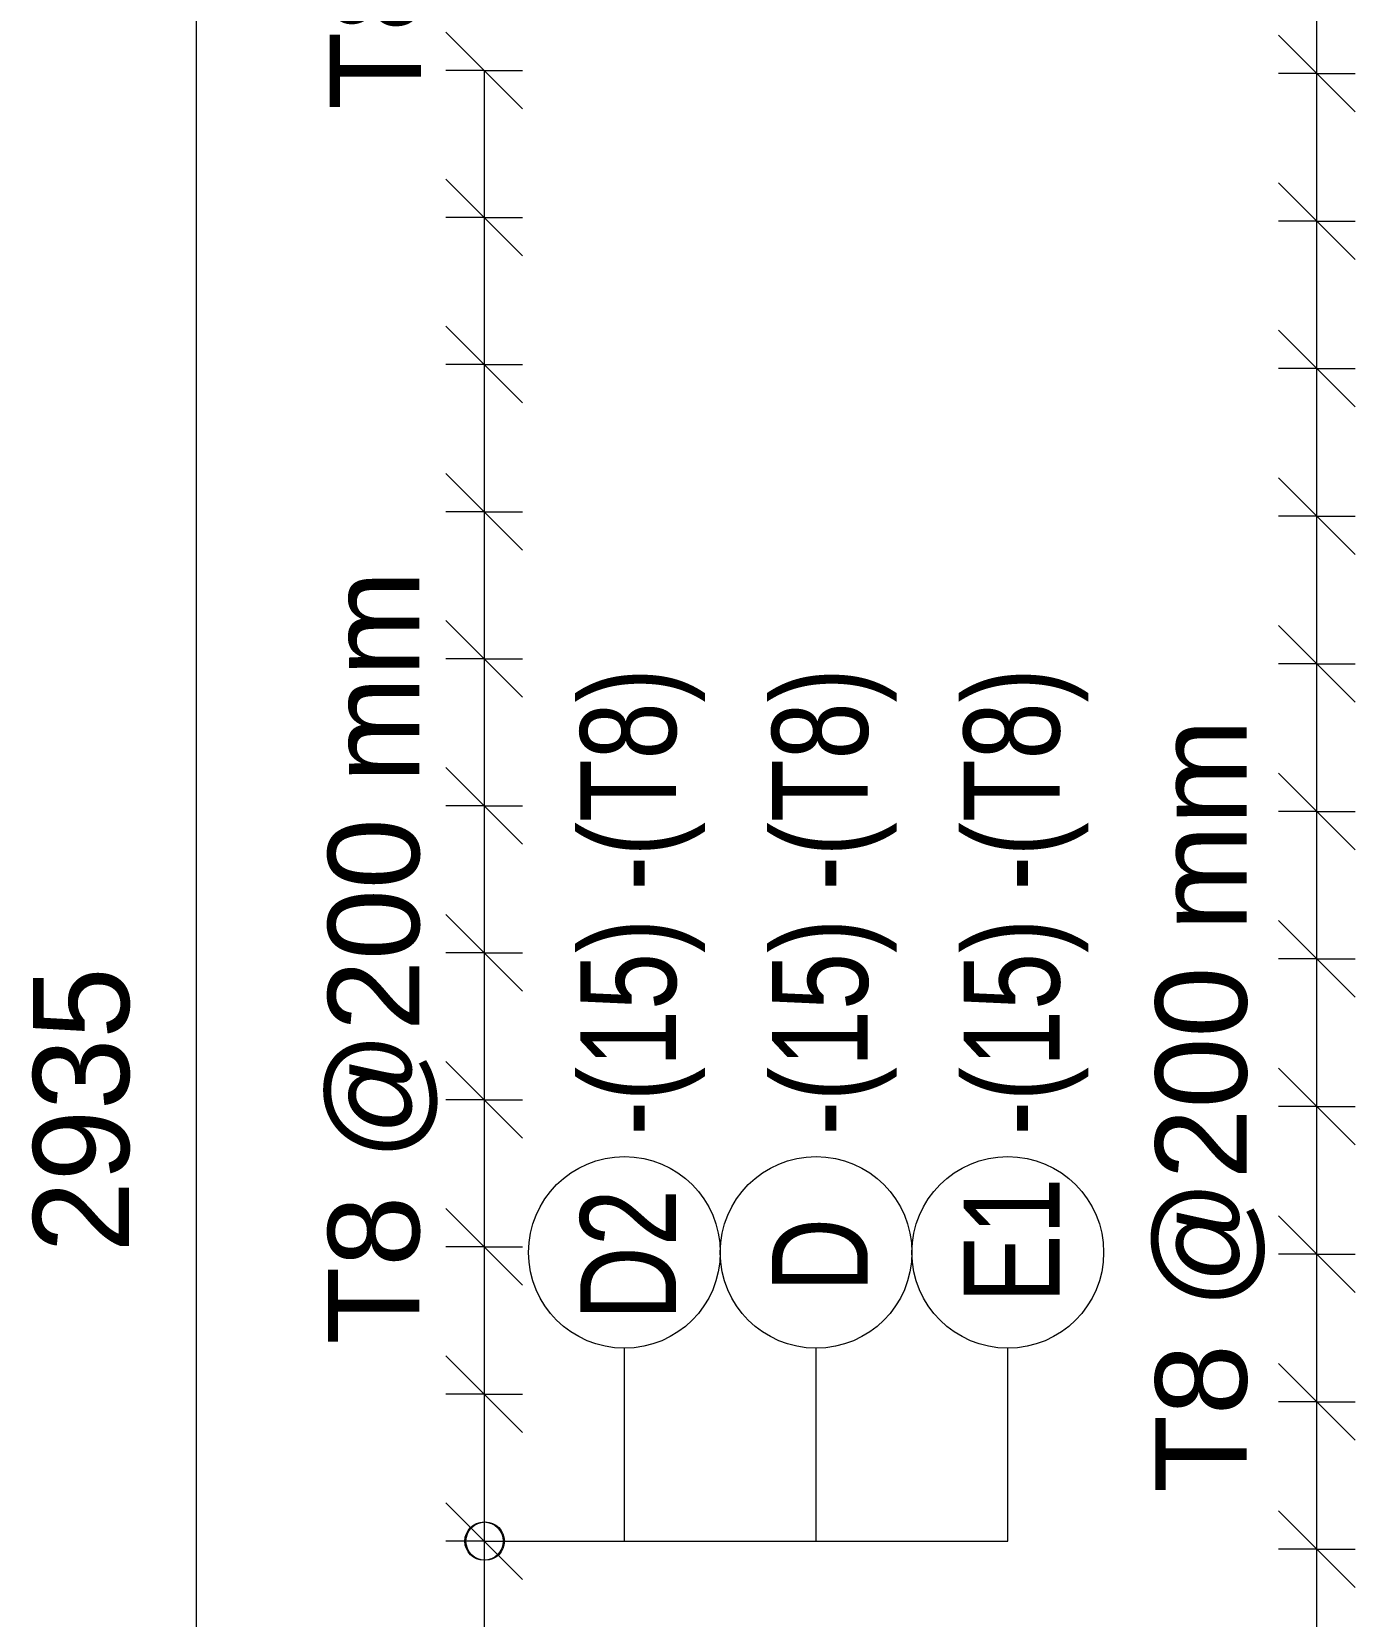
# Model space of a CAD drawing. Header units: millimetres. Extents: x -8986 to 3673, y -4076 to 6166.
# Drawn here: x -2596 to -870, y 158 to 2224 of the extents above; entities that cross this region are included whole.
import ezdxf

# ---------------------------------------------------------------- set-up
doc = ezdxf.new("R2010")
doc.units = ezdxf.units.MM
for name, color, linetype, lineweight in [('A-ANNO-DIMS', 211, 'Continuous', 9), ('A-ANNO-DIMS-50', 211, 'Continuous', 9), ('S-RBAR-IDEN', 171, 'Continuous', 9)]:
    doc.layers.add(name, color=color, linetype=linetype, lineweight=lineweight)
doc.styles.add('Arial_1', font='arial.ttf', dxfattribs={"height": 119.0625})
doc.styles.add('Nirmala UI Semilight', font='NirmalaS.ttf', dxfattribs={"width": 0.8, "height": 125})
doc.styles.add('Nirmala UI Semilight_1', font='NirmalaS.ttf', dxfattribs={"height": 125})
doc.dimstyles.new('Arrow_Filled_-_2_5_NI_UI_1', dxfattribs={"dimscale": 304.8, "dimtxt": 130.920493, "dimasz": 0.328084, "dimexe": 0.164042, "dimexo": 0.0625, "dimgap": 0.164042, "dimtad": 1, "dimdec": 4, "dimzin": 0, "dimdsep": 46, "dimtxsty": 'Arial_1', "dimblk1": 'OBLIQUE', "dimblk2": 'OBLIQUE', "dimsah": 1, "dimcen": 0.09, "dimazin": 0, "dimtfac": 1, "dimtdec": 4, "dimtix": 1, "dimtmove": 0, "dimatfit": 3, "dimfxl": 0.164042, "dimfxlon": 1, "dimtvp": 1, "dimtolj": 1, "dimtzin": 0, "dimarcsym": 2})
doc.dimstyles.new('Arrow_Filled_-_2_5_NI_UI_2', dxfattribs={"dimscale": 304.8, "dimtxt": 130.920493, "dimasz": 0.328084, "dimexe": 0.164042, "dimexo": 0.0625, "dimgap": 0.164042, "dimtad": 1, "dimdec": 4, "dimzin": 0, "dimdsep": 46, "dimtxsty": 'Nirmala UI Semilight', "dimblk1": 'OBLIQUE', "dimblk2": 'OBLIQUE', "dimsah": 1, "dimcen": 0.09, "dimazin": 0, "dimtfac": 1, "dimtdec": 4, "dimtix": 1, "dimtmove": 0, "dimatfit": 3, "dimfxl": 0.164042, "dimfxlon": 1, "dimtvp": 1, "dimtolj": 1, "dimtzin": 0, "dimarcsym": 2})
doc.dimstyles.new('Arrow_Filled_-_2_5_NI_UI_3', dxfattribs={"dimscale": 304.8, "dimtxt": 130.920493, "dimasz": 0.328084, "dimexe": 0.164042, "dimexo": 0.0625, "dimgap": 0.164042, "dimtad": 1, "dimdec": 4, "dimzin": 0, "dimdsep": 46, "dimtxsty": 'Nirmala UI Semilight_1', "dimblk1": 'OBLIQUE', "dimblk2": 'OBLIQUE', "dimsah": 1, "dimcen": 0.09, "dimazin": 0, "dimtfac": 1, "dimtdec": 4, "dimtix": 1, "dimtmove": 0, "dimatfit": 3, "dimfxl": 0.164042, "dimfxlon": 1, "dimtvp": 1, "dimtolj": 1, "dimtzin": 0, "dimarcsym": 2})

# ---------------------------------------------------------------- blocks, each defined once
blk = doc.blocks.new('DIMBLOCK20-Elevation Front 1')
at = {"layer": 'A-ANNO-DIMS-50'}
for p, q in [((-2005.8, 2173.9), (-2055.8, 2223.9)), ((-2005.8, 2173.9), (-2055.8, 2173.9)), ((-2005.8, 2173.9), (-2005.8, 1982.1)), ((-2005.8, 2173.9), (-1955.8, 2123.9)), ((-2005.8, 2173.9), (-1955.8, 2173.9)), ((-2005.8, 1982.1), (-2055.8, 2032.1)), ((-2005.8, 1982.1), (-2055.8, 1982.1)), ((-2005.8, 1982.1), (-1955.8, 1932.1)), ((-2005.8, 1982.1), (-1955.8, 1982.1))]:
    blk.add_line(p, q, dxfattribs=at)
blk = doc.blocks.new('_Oblique')
at = {"color": 0, "linetype": 'ByBlock', "lineweight": -2}
blk.add_line((-0.5, -0.5), (0.5, 0.5), dxfattribs=at)
blk = doc.blocks.new('DIMBLOCK21-Elevation Front 1')
at = {"layer": 'A-ANNO-DIMS-50'}
for p, q in [((-2005.8, 1982.1), (-2055.8, 2032.1)), ((-2005.8, 1982.1), (-2055.8, 1982.1)), ((-2005.8, 1982.1), (-2005.8, 1790.3)), ((-2005.8, 1982.1), (-1955.8, 1932.1)), ((-2005.8, 1982.1), (-1955.8, 1982.1)), ((-2005.8, 1790.3), (-2055.8, 1840.3)), ((-2005.8, 1790.3), (-2055.8, 1790.3)), ((-2005.8, 1790.3), (-1955.8, 1740.3)), ((-2005.8, 1790.3), (-1955.8, 1790.3))]:
    blk.add_line(p, q, dxfattribs=at)
blk = doc.blocks.new('DIMBLOCK22-Elevation Front 1')
at = {"layer": 'A-ANNO-DIMS-50'}
for p, q in [((-2005.8, 1790.3), (-2055.8, 1840.3)), ((-2005.8, 1790.3), (-2055.8, 1790.3)), ((-2005.8, 1790.3), (-2005.8, 1598.4)), ((-2005.8, 1790.3), (-1955.8, 1740.3)), ((-2005.8, 1790.3), (-1955.8, 1790.3)), ((-2005.8, 1598.4), (-2055.8, 1648.4)), ((-2005.8, 1598.4), (-2055.8, 1598.4)), ((-2005.8, 1598.4), (-1955.8, 1548.4)), ((-2005.8, 1598.4), (-1955.8, 1598.4))]:
    blk.add_line(p, q, dxfattribs=at)
blk = doc.blocks.new('DIMBLOCK23-Elevation Front 1')
at = {"layer": 'A-ANNO-DIMS-50'}
for p, q in [((-2005.8, 1598.4), (-2055.8, 1648.4)), ((-2005.8, 1598.4), (-2055.8, 1598.4)), ((-2005.8, 1598.4), (-2005.8, 1406.6)), ((-2005.8, 1598.4), (-1955.8, 1548.4)), ((-2005.8, 1598.4), (-1955.8, 1598.4)), ((-2005.8, 1406.6), (-2055.8, 1456.6)), ((-2005.8, 1406.6), (-2055.8, 1406.6)), ((-2005.8, 1406.6), (-1955.8, 1356.6)), ((-2005.8, 1406.6), (-1955.8, 1406.6))]:
    blk.add_line(p, q, dxfattribs=at)
blk = doc.blocks.new('DIMBLOCK24-Elevation Front 1')
at = {"layer": 'A-ANNO-DIMS-50'}
for p, q in [((-2005.8, 1406.6), (-2055.8, 1456.6)), ((-2005.8, 1406.6), (-2055.8, 1406.6)), ((-2005.8, 1406.6), (-2005.8, 1214.8)), ((-2005.8, 1406.6), (-1955.8, 1356.6)), ((-2005.8, 1406.6), (-1955.8, 1406.6)), ((-2005.8, 1214.8), (-2055.8, 1264.8)), ((-2005.8, 1214.8), (-2055.8, 1214.8)), ((-2005.8, 1214.8), (-1955.8, 1164.8)), ((-2005.8, 1214.8), (-1955.8, 1214.8))]:
    blk.add_line(p, q, dxfattribs=at)
blk = doc.blocks.new('DIMBLOCK25-Elevation Front 1')
at = {"layer": 'A-ANNO-DIMS-50'}
for p, q in [((-2005.8, 1214.8), (-2055.8, 1264.8)), ((-2005.8, 1214.8), (-2055.8, 1214.8)), ((-2005.8, 1214.8), (-2005.8, 1022.9)), ((-2005.8, 1214.8), (-1955.8, 1164.8)), ((-2005.8, 1214.8), (-1955.8, 1214.8)), ((-2005.8, 1022.9), (-2055.8, 1072.9)), ((-2005.8, 1022.9), (-2055.8, 1022.9)), ((-2005.8, 1022.9), (-1955.8, 972.9)), ((-2005.8, 1022.9), (-1955.8, 1022.9))]:
    blk.add_line(p, q, dxfattribs=at)
blk = doc.blocks.new('DIMBLOCK26-Elevation Front 1')
at = {"layer": 'A-ANNO-DIMS-50'}
for p, q in [((-2005.8, 1022.9), (-2055.8, 1072.9)), ((-2005.8, 1022.9), (-2055.8, 1022.9)), ((-2005.8, 1022.9), (-2005.8, 831.1)), ((-2005.8, 1022.9), (-1955.8, 972.9)), ((-2005.8, 1022.9), (-1955.8, 1022.9)), ((-2005.8, 831.1), (-2055.8, 881.1)), ((-2005.8, 831.1), (-2055.8, 831.1)), ((-2005.8, 831.1), (-1955.8, 781.1)), ((-2005.8, 831.1), (-1955.8, 831.1))]:
    blk.add_line(p, q, dxfattribs=at)
blk = doc.blocks.new('DIMBLOCK27-Elevation Front 1')
at = {"layer": 'A-ANNO-DIMS-50'}
for p, q in [((-2005.8, 831.1), (-2055.8, 881.1)), ((-2005.8, 831.1), (-2055.8, 831.1)), ((-2005.8, 831.1), (-2005.8, 639.3)), ((-2005.8, 831.1), (-1955.8, 781.1)), ((-2005.8, 831.1), (-1955.8, 831.1)), ((-2005.8, 639.3), (-2055.8, 689.3)), ((-2005.8, 639.3), (-2055.8, 639.3)), ((-2005.8, 639.3), (-1955.8, 589.3)), ((-2005.8, 639.3), (-1955.8, 639.3))]:
    blk.add_line(p, q, dxfattribs=at)
blk = doc.blocks.new('DIMBLOCK28-Elevation Front 1')
at = {"layer": 'A-ANNO-DIMS-50'}
for p, q in [((-2005.8, 639.3), (-2055.8, 689.3)), ((-2005.8, 639.3), (-2055.8, 639.3)), ((-2005.8, 639.3), (-2005.8, 447.4)), ((-2005.8, 639.3), (-1955.8, 589.3)), ((-2005.8, 639.3), (-1955.8, 639.3)), ((-2005.8, 447.4), (-2055.8, 497.4)), ((-2005.8, 447.4), (-2055.8, 447.4)), ((-2005.8, 447.4), (-1955.8, 397.4)), ((-2005.8, 447.4), (-1955.8, 447.4))]:
    blk.add_line(p, q, dxfattribs=at)
blk = doc.blocks.new('DIMBLOCK29-Elevation Front 1')
at = {"layer": 'A-ANNO-DIMS-50'}
for p, q in [((-2005.8, 447.4), (-2055.8, 497.4)), ((-2005.8, 447.4), (-2055.8, 447.4)), ((-2005.8, 447.4), (-2005.8, 255.6)), ((-2005.8, 447.4), (-1955.8, 397.4)), ((-2005.8, 447.4), (-1955.8, 447.4)), ((-2005.8, 255.6), (-2055.8, 305.6)), ((-2005.8, 255.6), (-2055.8, 255.6)), ((-2005.8, 255.6), (-1955.8, 205.6)), ((-2005.8, 255.6), (-1955.8, 255.6))]:
    blk.add_line(p, q, dxfattribs=at)
blk = doc.blocks.new('DIMBLOCK30-Elevation Front 1')
at = {"layer": 'A-ANNO-DIMS-50'}
for p, q in [((-2005.8, 255.6), (-2055.8, 305.6)), ((-2005.8, 255.6), (-2055.8, 255.6)), ((-2005.8, 255.6), (-2005.8, 63.8)), ((-2005.8, 255.6), (-1955.8, 205.6)), ((-2005.8, 255.6), (-1955.8, 255.6)), ((-2005.8, 63.8), (-2055.8, 113.8)), ((-2005.8, 63.8), (-2055.8, 63.8)), ((-2005.8, 63.8), (-1955.8, 13.8)), ((-2005.8, 63.8), (-1955.8, 63.8))]:
    blk.add_line(p, q, dxfattribs=at)
blk = doc.blocks.new('DIMBLOCK34-Elevation Front 1')
at = {"layer": 'A-ANNO-DIMS-50'}
for p, q in [((-2005.8, 2173.9), (-2055.8, 2223.9)), ((-2005.8, 2173.9), (-2055.8, 2173.9)), ((-2005.8, 2173.9), (-2005.8, -511.7)), ((-2005.8, 2173.9), (-2005.8, 1982.1)), ((-2005.8, 2173.9), (-1955.8, 2123.9)), ((-2005.8, 2173.9), (-1955.8, 2173.9)), ((-2005.8, 1982.1), (-2055.8, 2032.1)), ((-2005.8, 1982.1), (-2055.8, 1982.1)), ((-2005.8, 1982.1), (-2005.8, 1790.3)), ((-2005.8, 1982.1), (-1955.8, 1932.1)), ((-2005.8, 1982.1), (-1955.8, 1982.1)), ((-2005.8, 1790.3), (-2055.8, 1840.3)), ((-2005.8, 1790.3), (-2055.8, 1790.3)), ((-2005.8, 1790.3), (-2005.8, 1598.4)), ((-2005.8, 1790.3), (-1955.8, 1740.3)), ((-2005.8, 1790.3), (-1955.8, 1790.3)), ((-2005.8, 1598.4), (-2055.8, 1648.4)), ((-2005.8, 1598.4), (-2055.8, 1598.4)), ((-2005.8, 1598.4), (-2005.8, 1406.6)), ((-2005.8, 1598.4), (-1955.8, 1548.4)), ((-2005.8, 1598.4), (-1955.8, 1598.4)), ((-2005.8, 1406.6), (-2055.8, 1456.6)), ((-2005.8, 1406.6), (-2055.8, 1406.6)), ((-2005.8, 1406.6), (-2005.8, 1214.8)), ((-2005.8, 1406.6), (-1955.8, 1356.6)), ((-2005.8, 1406.6), (-1955.8, 1406.6)), ((-2005.8, 1214.8), (-2055.8, 1264.8)), ((-2005.8, 1214.8), (-2055.8, 1214.8)), ((-2005.8, 1214.8), (-2005.8, 1022.9)), ((-2005.8, 1214.8), (-1955.8, 1164.8)), ((-2005.8, 1214.8), (-1955.8, 1214.8)), ((-2005.8, 1022.9), (-2055.8, 1072.9)), ((-2005.8, 1022.9), (-2055.8, 1022.9)), ((-2005.8, 1022.9), (-2005.8, 831.1)), ((-2005.8, 1022.9), (-1955.8, 972.9)), ((-2005.8, 1022.9), (-1955.8, 1022.9)), ((-2005.8, 831.1), (-2055.8, 881.1)), ((-2005.8, 831.1), (-2055.8, 831.1)), ((-2005.8, 831.1), (-2005.8, 639.3)), ((-2005.8, 831.1), (-1955.8, 781.1)), ((-2005.8, 831.1), (-1955.8, 831.1)), ((-2005.8, 639.3), (-2055.8, 689.3)), ((-2005.8, 639.3), (-2055.8, 639.3)), ((-2005.8, 639.3), (-2005.8, 447.4)), ((-2005.8, 639.3), (-1955.8, 589.3)), ((-2005.8, 639.3), (-1955.8, 639.3)), ((-2005.8, 447.4), (-2055.8, 497.4)), ((-2005.8, 447.4), (-2055.8, 447.4)), ((-2005.8, 447.4), (-2005.8, 255.6)), ((-2005.8, 447.4), (-1955.8, 397.4)), ((-2005.8, 447.4), (-1955.8, 447.4)), ((-2005.8, 255.6), (-2055.8, 305.6)), ((-2005.8, 255.6), (-2055.8, 255.6)), ((-2005.8, 255.6), (-2005.8, 63.8)), ((-2005.8, 255.6), (-1955.8, 205.6)), ((-2005.8, 255.6), (-1955.8, 255.6)), ((-2005.8, 63.8), (-2055.8, 113.8)), ((-2005.8, 63.8), (-2055.8, 63.8)), ((-2005.8, 63.8), (-2005.8, -128.1)), ((-2005.8, 63.8), (-1955.8, 13.8)), ((-2005.8, 63.8), (-1955.8, 63.8)), ((-2005.8, -128.1), (-2055.8, -78.1)), ((-2005.8, -128.1), (-2055.8, -128.1)), ((-2005.8, -128.1), (-2005.8, -319.9)), ((-2005.8, -128.1), (-1955.8, -178.1)), ((-2005.8, -128.1), (-1955.8, -128.1)), ((-2005.8, -319.9), (-2055.8, -269.9)), ((-2005.8, -319.9), (-2055.8, -319.9)), ((-2005.8, -319.9), (-2005.8, -511.7)), ((-2005.8, -319.9), (-1955.8, -369.9)), ((-2005.8, -319.9), (-1955.8, -319.9)), ((-2005.8, -511.7), (-2055.8, -461.7)), ((-2005.8, -511.7), (-2055.8, -511.7)), ((-2005.8, -511.7), (-1955.8, -561.7)), ((-2005.8, -511.7), (-1955.8, -511.7))]:
    blk.add_line(p, q, dxfattribs=at)
blk = doc.blocks.new('_None')
blk = doc.blocks.new('DIMBLOCK60-Elevation Front 1')
at = {"layer": 'A-ANNO-DIMS-50'}
for p, q in [((-919.7, 245), (-969.7, 295)), ((-919.7, 245), (-969.7, 245)), ((-919.7, 52.5), (-919.7, 245)), ((-919.7, 245), (-869.7, 195)), ((-919.7, 245), (-869.7, 245)), ((-919.7, 52.5), (-969.7, 102.5)), ((-919.7, 52.5), (-969.7, 52.5)), ((-919.7, 52.5), (-869.7, 2.5)), ((-919.7, 52.5), (-869.7, 52.5))]:
    blk.add_line(p, q, dxfattribs=at)
blk = doc.blocks.new('DIMBLOCK61-Elevation Front 1')
at = {"layer": 'A-ANNO-DIMS-50'}
for p, q in [((-919.7, 437.5), (-969.7, 487.5)), ((-919.7, 437.5), (-969.7, 437.5)), ((-919.7, 245), (-919.7, 437.5)), ((-919.7, 437.5), (-869.7, 387.5)), ((-919.7, 437.5), (-869.7, 437.5)), ((-919.7, 245), (-969.7, 295)), ((-919.7, 245), (-969.7, 245)), ((-919.7, 245), (-869.7, 195)), ((-919.7, 245), (-869.7, 245))]:
    blk.add_line(p, q, dxfattribs=at)
blk = doc.blocks.new('DIMBLOCK62-Elevation Front 1')
at = {"layer": 'A-ANNO-DIMS-50'}
for p, q in [((-919.7, 630), (-969.7, 680)), ((-919.7, 630), (-969.7, 630)), ((-919.7, 437.5), (-919.7, 630)), ((-919.7, 630), (-869.7, 580)), ((-919.7, 630), (-869.7, 630)), ((-919.7, 437.5), (-969.7, 487.5)), ((-919.7, 437.5), (-969.7, 437.5)), ((-919.7, 437.5), (-869.7, 387.5)), ((-919.7, 437.5), (-869.7, 437.5))]:
    blk.add_line(p, q, dxfattribs=at)
blk = doc.blocks.new('DIMBLOCK63-Elevation Front 1')
at = {"layer": 'A-ANNO-DIMS-50'}
for p, q in [((-919.7, 822.5), (-969.7, 872.5)), ((-919.7, 822.5), (-969.7, 822.5)), ((-919.7, 630), (-919.7, 822.5)), ((-919.7, 822.5), (-869.7, 772.5)), ((-919.7, 822.5), (-869.7, 822.5)), ((-919.7, 630), (-969.7, 680)), ((-919.7, 630), (-969.7, 630)), ((-919.7, 630), (-869.7, 580)), ((-919.7, 630), (-869.7, 630))]:
    blk.add_line(p, q, dxfattribs=at)
blk = doc.blocks.new('DIMBLOCK64-Elevation Front 1')
at = {"layer": 'A-ANNO-DIMS-50'}
for p, q in [((-919.7, 1015), (-969.7, 1065)), ((-919.7, 1015), (-969.7, 1015)), ((-919.7, 822.5), (-919.7, 1015)), ((-919.7, 1015), (-869.7, 965)), ((-919.7, 1015), (-869.7, 1015)), ((-919.7, 822.5), (-969.7, 872.5)), ((-919.7, 822.5), (-969.7, 822.5)), ((-919.7, 822.5), (-869.7, 772.5)), ((-919.7, 822.5), (-869.7, 822.5))]:
    blk.add_line(p, q, dxfattribs=at)
blk = doc.blocks.new('DIMBLOCK65-Elevation Front 1')
at = {"layer": 'A-ANNO-DIMS-50'}
for p, q in [((-919.7, 1207.5), (-969.7, 1257.5)), ((-919.7, 1207.5), (-969.7, 1207.5)), ((-919.7, 1015), (-919.7, 1207.5)), ((-919.7, 1207.5), (-869.7, 1157.5)), ((-919.7, 1207.5), (-869.7, 1207.5)), ((-919.7, 1015), (-969.7, 1065)), ((-919.7, 1015), (-969.7, 1015)), ((-919.7, 1015), (-869.7, 965)), ((-919.7, 1015), (-869.7, 1015))]:
    blk.add_line(p, q, dxfattribs=at)
blk = doc.blocks.new('DIMBLOCK66-Elevation Front 1')
at = {"layer": 'A-ANNO-DIMS-50'}
for p, q in [((-919.7, 1400), (-969.7, 1450)), ((-919.7, 1400), (-969.7, 1400)), ((-919.7, 1207.5), (-919.7, 1400)), ((-919.7, 1400), (-869.7, 1350)), ((-919.7, 1400), (-869.7, 1400)), ((-919.7, 1207.5), (-969.7, 1257.5)), ((-919.7, 1207.5), (-969.7, 1207.5)), ((-919.7, 1207.5), (-869.7, 1157.5)), ((-919.7, 1207.5), (-869.7, 1207.5))]:
    blk.add_line(p, q, dxfattribs=at)
blk = doc.blocks.new('DIMBLOCK67-Elevation Front 1')
at = {"layer": 'A-ANNO-DIMS-50'}
for p, q in [((-919.7, 1592.5), (-969.7, 1642.5)), ((-919.7, 1592.5), (-969.7, 1592.5)), ((-919.7, 1400), (-919.7, 1592.5)), ((-919.7, 1592.5), (-869.7, 1542.5)), ((-919.7, 1592.5), (-869.7, 1592.5)), ((-919.7, 1400), (-969.7, 1450)), ((-919.7, 1400), (-969.7, 1400)), ((-919.7, 1400), (-869.7, 1350)), ((-919.7, 1400), (-869.7, 1400))]:
    blk.add_line(p, q, dxfattribs=at)
blk = doc.blocks.new('DIMBLOCK68-Elevation Front 1')
at = {"layer": 'A-ANNO-DIMS-50'}
for p, q in [((-919.7, 1785), (-969.7, 1835)), ((-919.7, 1785), (-969.7, 1785)), ((-919.7, 1592.5), (-919.7, 1785)), ((-919.7, 1785), (-869.7, 1735)), ((-919.7, 1785), (-869.7, 1785)), ((-919.7, 1592.5), (-969.7, 1642.5)), ((-919.7, 1592.5), (-969.7, 1592.5)), ((-919.7, 1592.5), (-869.7, 1542.5)), ((-919.7, 1592.5), (-869.7, 1592.5))]:
    blk.add_line(p, q, dxfattribs=at)
blk = doc.blocks.new('DIMBLOCK69-Elevation Front 1')
at = {"layer": 'A-ANNO-DIMS-50'}
for p, q in [((-919.7, 1977.5), (-969.7, 2027.5)), ((-919.7, 1977.5), (-969.7, 1977.5)), ((-919.7, 1785), (-919.7, 1977.5)), ((-919.7, 1977.5), (-869.7, 1927.5)), ((-919.7, 1977.5), (-869.7, 1977.5)), ((-919.7, 1785), (-969.7, 1835)), ((-919.7, 1785), (-969.7, 1785)), ((-919.7, 1785), (-869.7, 1735)), ((-919.7, 1785), (-869.7, 1785))]:
    blk.add_line(p, q, dxfattribs=at)
blk = doc.blocks.new('DIMBLOCK70-Elevation Front 1')
at = {"layer": 'A-ANNO-DIMS-50'}
for p, q in [((-919.7, 2170), (-969.7, 2220)), ((-919.7, 2170), (-969.7, 2170)), ((-919.7, 1977.5), (-919.7, 2170)), ((-919.7, 2170), (-869.7, 2120)), ((-919.7, 2170), (-869.7, 2170)), ((-919.7, 1977.5), (-969.7, 2027.5)), ((-919.7, 1977.5), (-969.7, 1977.5)), ((-919.7, 1977.5), (-869.7, 1927.5)), ((-919.7, 1977.5), (-869.7, 1977.5))]:
    blk.add_line(p, q, dxfattribs=at)
blk = doc.blocks.new('DIMBLOCK71-Elevation Front 1')
at = {"layer": 'A-ANNO-DIMS-50'}
for p, q in [((-919.7, 2362.5), (-969.7, 2412.5)), ((-919.7, 2362.5), (-969.7, 2362.5)), ((-919.7, 2170), (-919.7, 2362.5)), ((-919.7, 2362.5), (-869.7, 2312.5)), ((-919.7, 2362.5), (-869.7, 2362.5)), ((-919.7, 2170), (-969.7, 2220)), ((-919.7, 2170), (-969.7, 2170)), ((-919.7, 2170), (-869.7, 2120)), ((-919.7, 2170), (-869.7, 2170))]:
    blk.add_line(p, q, dxfattribs=at)
blk = doc.blocks.new('DIMBLOCK75-Elevation Front 1')
at = {"layer": 'A-ANNO-DIMS-50'}
for p, q in [((-919.7, 2940), (-969.7, 2990)), ((-919.7, 2940), (-969.7, 2940)), ((-919.7, -1295), (-919.7, 2940)), ((-919.7, 2747.5), (-919.7, 2940)), ((-919.7, 2940), (-869.7, 2890)), ((-919.7, 2940), (-869.7, 2940)), ((-919.7, 2747.5), (-969.7, 2797.5)), ((-919.7, 2747.5), (-969.7, 2747.5)), ((-919.7, 2555), (-919.7, 2747.5)), ((-919.7, 2747.5), (-869.7, 2697.5)), ((-919.7, 2747.5), (-869.7, 2747.5)), ((-919.7, 2555), (-969.7, 2605)), ((-919.7, 2555), (-969.7, 2555)), ((-919.7, 2362.5), (-919.7, 2555)), ((-919.7, 2555), (-869.7, 2505)), ((-919.7, 2555), (-869.7, 2555)), ((-919.7, 2362.5), (-969.7, 2412.5)), ((-919.7, 2362.5), (-969.7, 2362.5)), ((-919.7, 2170), (-919.7, 2362.5)), ((-919.7, 2362.5), (-869.7, 2312.5)), ((-919.7, 2362.5), (-869.7, 2362.5)), ((-919.7, 2170), (-969.7, 2220)), ((-919.7, 2170), (-969.7, 2170)), ((-919.7, 1977.5), (-919.7, 2170)), ((-919.7, 2170), (-869.7, 2120)), ((-919.7, 2170), (-869.7, 2170)), ((-919.7, 1977.5), (-969.7, 2027.5)), ((-919.7, 1977.5), (-969.7, 1977.5)), ((-919.7, 1785), (-919.7, 1977.5)), ((-919.7, 1977.5), (-869.7, 1927.5)), ((-919.7, 1977.5), (-869.7, 1977.5)), ((-919.7, 1785), (-969.7, 1835)), ((-919.7, 1785), (-969.7, 1785)), ((-919.7, 1592.5), (-919.7, 1785)), ((-919.7, 1785), (-869.7, 1735)), ((-919.7, 1785), (-869.7, 1785)), ((-919.7, 1592.5), (-969.7, 1642.5)), ((-919.7, 1592.5), (-969.7, 1592.5)), ((-919.7, 1400), (-919.7, 1592.5)), ((-919.7, 1592.5), (-869.7, 1542.5)), ((-919.7, 1592.5), (-869.7, 1592.5)), ((-919.7, 1400), (-969.7, 1450)), ((-919.7, 1400), (-969.7, 1400)), ((-919.7, 1207.5), (-919.7, 1400)), ((-919.7, 1400), (-869.7, 1350)), ((-919.7, 1400), (-869.7, 1400)), ((-919.7, 1207.5), (-969.7, 1257.5)), ((-919.7, 1207.5), (-969.7, 1207.5)), ((-919.7, 1015), (-919.7, 1207.5)), ((-919.7, 1207.5), (-869.7, 1157.5)), ((-919.7, 1207.5), (-869.7, 1207.5)), ((-919.7, 1015), (-969.7, 1065)), ((-919.7, 1015), (-969.7, 1015)), ((-919.7, 822.5), (-919.7, 1015)), ((-919.7, 1015), (-869.7, 965)), ((-919.7, 1015), (-869.7, 1015)), ((-919.7, 822.5), (-969.7, 872.5)), ((-919.7, 822.5), (-969.7, 822.5)), ((-919.7, 630), (-919.7, 822.5)), ((-919.7, 822.5), (-869.7, 772.5)), ((-919.7, 822.5), (-869.7, 822.5)), ((-919.7, 630), (-969.7, 680)), ((-919.7, 630), (-969.7, 630)), ((-919.7, 437.5), (-919.7, 630)), ((-919.7, 630), (-869.7, 580)), ((-919.7, 630), (-869.7, 630)), ((-919.7, 437.5), (-969.7, 487.5)), ((-919.7, 437.5), (-969.7, 437.5)), ((-919.7, 245), (-919.7, 437.5)), ((-919.7, 437.5), (-869.7, 387.5)), ((-919.7, 437.5), (-869.7, 437.5)), ((-919.7, 245), (-969.7, 295)), ((-919.7, 245), (-969.7, 245)), ((-919.7, 52.5), (-919.7, 245)), ((-919.7, 245), (-869.7, 195)), ((-919.7, 245), (-869.7, 245)), ((-919.7, 52.5), (-969.7, 102.5)), ((-919.7, 52.5), (-969.7, 52.5)), ((-919.7, -140), (-919.7, 52.5)), ((-919.7, 52.5), (-869.7, 2.5)), ((-919.7, 52.5), (-869.7, 52.5)), ((-919.7, -140), (-969.7, -90)), ((-919.7, -140), (-969.7, -140)), ((-919.7, -332.5), (-919.7, -140)), ((-919.7, -140), (-869.7, -190)), ((-919.7, -140), (-869.7, -140)), ((-919.7, -332.5), (-969.7, -282.5)), ((-919.7, -332.5), (-969.7, -332.5)), ((-919.7, -525), (-919.7, -332.5)), ((-919.7, -332.5), (-869.7, -382.5)), ((-919.7, -332.5), (-869.7, -332.5)), ((-919.7, -525), (-969.7, -475)), ((-919.7, -525), (-969.7, -525)), ((-919.7, -717.5), (-919.7, -525)), ((-919.7, -525), (-869.7, -575)), ((-919.7, -525), (-869.7, -525)), ((-919.7, -717.5), (-969.7, -667.5)), ((-919.7, -717.5), (-969.7, -717.5)), ((-919.7, -910), (-919.7, -717.5)), ((-919.7, -717.5), (-869.7, -767.5)), ((-919.7, -717.5), (-869.7, -717.5)), ((-919.7, -910), (-969.7, -860)), ((-919.7, -910), (-969.7, -910)), ((-919.7, -1102.5), (-919.7, -910)), ((-919.7, -910), (-869.7, -960)), ((-919.7, -910), (-869.7, -910)), ((-919.7, -1102.5), (-969.7, -1052.5)), ((-919.7, -1102.5), (-969.7, -1102.5)), ((-919.7, -1295), (-919.7, -1102.5)), ((-919.7, -1102.5), (-869.7, -1152.5)), ((-919.7, -1102.5), (-869.7, -1102.5)), ((-919.7, -1295), (-969.7, -1245)), ((-919.7, -1295), (-969.7, -1295)), ((-919.7, -1295), (-869.7, -1345)), ((-919.7, -1295), (-869.7, -1295))]:
    blk.add_line(p, q, dxfattribs=at)
blk = doc.blocks.new('M_Rebar Tag_rfa MARK - DOT 1 MM-794228-Elevation Front 1')
at = {"layer": 'S-RBAR-IDEN'}
blk.add_circle((-4935.3, 5538.6), 125, dxfattribs=at)
blk = doc.blocks.new('DIMBLOCK77-Elevation Front 1')
at = {"layer": 'A-ANNO-DIMS-50'}
for p, q in [((-2380.8, 2290), (-2430.8, 2340)), ((-2380.8, 2290), (-2430.8, 2290)), ((-2380.8, -644.9), (-2380.8, 2290)), ((-2380.8, 2290), (-2330.8, 2240)), ((-2380.8, 2290), (-2330.8, 2290)), ((-2380.8, -644.9), (-2430.8, -594.9)), ((-2380.8, -644.9), (-2430.8, -644.9)), ((-2380.8, -644.9), (-2330.8, -694.9)), ((-2380.8, -644.9), (-2330.8, -644.9))]:
    blk.add_line(p, q, dxfattribs=at)
at = {"layer": 'A-ANNO-DIMS-50', "color": 0, "insert": (-2593.9, 632.1), "char_height": 125, "width": 457.032, "attachment_point": 1, "rotation": 90, "line_spacing_factor": 1.142579, "style": 'Nirmala UI Semilight_1'}
blk.add_mtext('2935', dxfattribs=at)

msp = doc.modelspace()

# ---------------------------------------------------------------- linework, layer by layer
at = {"layer": 'S-RBAR-IDEN'}
for p, q in [((-1822.8286, 255.57866), (-1822.8286, 507.21861)), ((-1572.8286, 255.57866), (-1572.8286, 507.21861)), ((-1322.8286, 255.57866), (-1322.8286, 507.21861)), ((-2005.84256, 255.57866), (-1822.8286, 255.57866)), ((-2004.42182, 255.57866), (-1572.8286, 255.57866)), ((-2004.42182, 255.57866), (-1322.8286, 255.57866))]:
    msp.add_line(p, q, dxfattribs=at)
for centre in [(-2005.84256, 255.57866), (-2004.42182, 255.57866), (-2004.42182, 255.57866)]:
    msp.add_circle(centre, 25, dxfattribs=at)

# ---------------------------------------------------------------- block references
at = {"layer": 'S-RBAR-IDEN', "rotation": 89.99999999999991}
for p in [(3715.72606, 5567.5299), (3965.72606, 5567.5299), (4215.72606, 5567.5299)]:
    msp.add_blockref('M_Rebar Tag_rfa MARK - DOT 1 MM-794228-Elevation Front 1', p, dxfattribs=at)

# ---------------------------------------------------------------- texts
at = {"layer": 'S-RBAR-IDEN', "char_height": 125, "attachment_point": 1, "rotation": 90, "style": 'Nirmala UI Semilight'}
for s, insert, width in [('-(15) -(T8)', (-1880.43098, 784.98279), 705.485), ('-(15) -(T8)', (-1630.43098, 784.98279), 705.485), ('-(15) -(T8)', (-1380.43098, 784.98279), 705.485), ('D2', (-1880.43098, 543.65715), 205.232), ('E1', (-1380.43098, 566.05715), 150.71725), ('D', (-1630.43098, 580.65715), 115.443)]:
    msp.add_mtext(s, dxfattribs=dict(at, insert=insert, width=width))

# ---------------------------------------------------------------- dimensions: what is measured, and where the dimension line sits
at = {"layer": 'A-ANNO-DIMS'}
for base, p1, p2, text, dimstyle, override, picture, middle in [((-919.69825, 2940), (-969.69825, -1295), (-969.69825, 2940), '4235', 'Arrow_Filled_-_2_5_NI_UI_1', {"dimpost": '<>', "dimblk1": 'None', "dimblk2": 'None', "dimsah": 1, "dimfxl": 4235}, 'DIMBLOCK75-Elevation Front 1', (-1030.52895, 822.5)), ((-919.69825, 2362.5), (-969.69825, 2170), (-969.69825, 2362.5), ' ', 'Arrow_Filled_-_2_5_NI_UI_1', {"dimpost": '<>', "dimfxl": 192.5}, 'DIMBLOCK71-Elevation Front 1', (-919.69825, 2266.25)), ((-2005.76291, -511.71982), (-2055.76291, 2173.93359), (-2055.76291, -511.71982), '2686', 'Arrow_Filled_-_2_5_NI_UI_2', {"dimpost": '<>', "dimblk1": 'None', "dimblk2": 'None', "dimsah": 1, "dimfxl": 2685.65341}, 'DIMBLOCK34-Elevation Front 1', (-2120.39855, 831.10689)), ((-2005.76291, 1982.10121), (-2055.76291, 2173.93359), (-2055.76291, 1982.10121), ' ', 'Arrow_Filled_-_2_5_NI_UI_2', {"dimpost": '<>', "dimfxl": 191.832386}, 'DIMBLOCK20-Elevation Front 1', (-2005.76291, 2078.0174)), ((-919.69825, 2170), (-969.69825, 1977.5), (-969.69825, 2170), ' ', 'Arrow_Filled_-_2_5_NI_UI_1', {"dimpost": '<>', "dimfxl": 192.5}, 'DIMBLOCK70-Elevation Front 1', (-919.69825, 2073.75)), ((-2005.76291, 1790.26882), (-2055.76291, 1982.10121), (-2055.76291, 1790.26882), ' ', 'Arrow_Filled_-_2_5_NI_UI_2', {"dimpost": '<>', "dimfxl": 191.832386}, 'DIMBLOCK21-Elevation Front 1', (-2005.76291, 1886.18501)), ((-919.69825, 1977.5), (-969.69825, 1785), (-969.69825, 1977.5), ' ', 'Arrow_Filled_-_2_5_NI_UI_1', {"dimpost": '<>', "dimfxl": 192.5}, 'DIMBLOCK69-Elevation Front 1', (-919.69825, 1881.25)), ((-2005.76291, 1598.43643), (-2055.76291, 1790.26882), (-2055.76291, 1598.43643), ' ', 'Arrow_Filled_-_2_5_NI_UI_2', {"dimpost": '<>', "dimfxl": 191.832386}, 'DIMBLOCK22-Elevation Front 1', (-2005.76291, 1694.35263)), ((-919.69825, 1785), (-969.69825, 1592.5), (-969.69825, 1785), ' ', 'Arrow_Filled_-_2_5_NI_UI_1', {"dimpost": '<>', "dimfxl": 192.5}, 'DIMBLOCK68-Elevation Front 1', (-919.69825, 1688.75)), ((-2005.76291, 1406.60405), (-2055.76291, 1598.43643), (-2055.76291, 1406.60405), ' ', 'Arrow_Filled_-_2_5_NI_UI_2', {"dimpost": '<>', "dimfxl": 191.832386}, 'DIMBLOCK23-Elevation Front 1', (-2005.76291, 1502.52024)), ((-919.69825, 1592.5), (-969.69825, 1400), (-969.69825, 1592.5), ' ', 'Arrow_Filled_-_2_5_NI_UI_1', {"dimpost": '<>', "dimfxl": 192.5}, 'DIMBLOCK67-Elevation Front 1', (-919.69825, 1496.25)), ((-2005.76291, 1214.77166), (-2055.76291, 1406.60405), (-2055.76291, 1214.77166), ' ', 'Arrow_Filled_-_2_5_NI_UI_2', {"dimpost": '<>', "dimfxl": 191.832386}, 'DIMBLOCK24-Elevation Front 1', (-2005.76291, 1310.68785)), ((-919.69825, 1400), (-969.69825, 1207.5), (-969.69825, 1400), ' ', 'Arrow_Filled_-_2_5_NI_UI_1', {"dimpost": '<>', "dimfxl": 192.5}, 'DIMBLOCK66-Elevation Front 1', (-919.69825, 1303.75)), ((-2005.76291, 1022.93928), (-2055.76291, 1214.77166), (-2055.76291, 1022.93928), ' ', 'Arrow_Filled_-_2_5_NI_UI_2', {"dimpost": '<>', "dimfxl": 191.832386}, 'DIMBLOCK25-Elevation Front 1', (-2005.76291, 1118.85547)), ((-919.69825, 1207.5), (-969.69825, 1015), (-969.69825, 1207.5), ' ', 'Arrow_Filled_-_2_5_NI_UI_1', {"dimpost": '<>', "dimfxl": 192.5}, 'DIMBLOCK65-Elevation Front 1', (-919.69825, 1111.25)), ((-2005.76291, 831.10689), (-2055.76291, 1022.93928), (-2055.76291, 831.10689), ' ', 'Arrow_Filled_-_2_5_NI_UI_2', {"dimpost": '<>', "dimfxl": 191.832386}, 'DIMBLOCK26-Elevation Front 1', (-2005.76291, 927.02308)), ((-919.69825, 1015), (-969.69825, 822.5), (-969.69825, 1015), ' ', 'Arrow_Filled_-_2_5_NI_UI_1', {"dimpost": '<>', "dimfxl": 192.5}, 'DIMBLOCK64-Elevation Front 1', (-919.69825, 918.75)), ((-2005.76291, 639.2745), (-2055.76291, 831.10689), (-2055.76291, 639.2745), ' ', 'Arrow_Filled_-_2_5_NI_UI_2', {"dimpost": '<>', "dimfxl": 191.832386}, 'DIMBLOCK27-Elevation Front 1', (-2005.76291, 735.1907)), ((-919.69825, 822.5), (-969.69825, 630), (-969.69825, 822.5), ' ', 'Arrow_Filled_-_2_5_NI_UI_1', {"dimpost": '<>', "dimfxl": 192.5}, 'DIMBLOCK63-Elevation Front 1', (-919.69825, 726.25)), ((-2005.76291, 447.44212), (-2055.76291, 639.2745), (-2055.76291, 447.44212), ' ', 'Arrow_Filled_-_2_5_NI_UI_2', {"dimpost": '<>', "dimfxl": 191.832386}, 'DIMBLOCK28-Elevation Front 1', (-2005.76291, 543.35831)), ((-919.69825, 630), (-969.69825, 437.5), (-969.69825, 630), ' ', 'Arrow_Filled_-_2_5_NI_UI_1', {"dimpost": '<>', "dimfxl": 192.5}, 'DIMBLOCK62-Elevation Front 1', (-919.69825, 533.75)), ((-2005.76291, 255.60973), (-2055.76291, 447.44212), (-2055.76291, 255.60973), ' ', 'Arrow_Filled_-_2_5_NI_UI_2', {"dimpost": '<>', "dimfxl": 191.832386}, 'DIMBLOCK29-Elevation Front 1', (-2005.76291, 351.52592)), ((-919.69825, 437.5), (-969.69825, 245), (-969.69825, 437.5), ' ', 'Arrow_Filled_-_2_5_NI_UI_1', {"dimpost": '<>', "dimfxl": 192.5}, 'DIMBLOCK61-Elevation Front 1', (-919.69825, 341.25)), ((-2005.76291, 63.77734), (-2055.76291, 255.60973), (-2055.76291, 63.77734), ' ', 'Arrow_Filled_-_2_5_NI_UI_2', {"dimpost": '<>', "dimfxl": 191.832386}, 'DIMBLOCK30-Elevation Front 1', (-2005.76291, 159.69354)), ((-919.69825, 245), (-969.69825, 52.5), (-969.69825, 245), ' ', 'Arrow_Filled_-_2_5_NI_UI_1', {"dimpost": '<>', "dimfxl": 192.5}, 'DIMBLOCK60-Elevation Front 1', (-919.69825, 148.75))]:
    dim = msp.add_linear_dim(base=base, p1=p1, p2=p2, angle=90, text=text, dimstyle=dimstyle, override=override, dxfattribs=at)
    dim.commit()
    dim.dimension.update_dxf_attribs({"geometry": picture, "text_midpoint": middle})
dim = msp.add_linear_dim(base=(-2380.83623, 2290), p1=(-2430.83623, -644.93359), p2=(-2430.83623, 2290), angle=90, dimstyle='Arrow_Filled_-_2_5_NI_UI_3', override={"dimpost": '<>', "dimfxl": 2934.933594}, dxfattribs=at)
dim.commit()
dim.dimension.update_dxf_attribs({"geometry": 'DIMBLOCK77-Elevation Front 1', "text_midpoint": (-2495.47187, 822.5332)})

# ---------------------------------------------------------------- next in the draw order: texts
at = {"layer": 'S-RBAR-IDEN', "char_height": 119.0625, "width": 1238.6071875, "attachment_point": 1, "rotation": 90, "style": 'Arial_1', "bg_fill": 3, "box_fill_scale": 0, "bg_fill_color": 256, "bg_fill_true_color": 3254780160, "bg_fill_transparency": 256}
for s, insert in [('T8 @100 mm', (-2207.04775, 2122.59434)), ('T8 @200 mm', (-2209.42063, 511.89372)), ('T8 @200 mm', (-1130.38611, 318.37456))]:
    msp.add_mtext(s, dxfattribs=dict(at, insert=insert))

doc.saveas('drawing.dxf')
